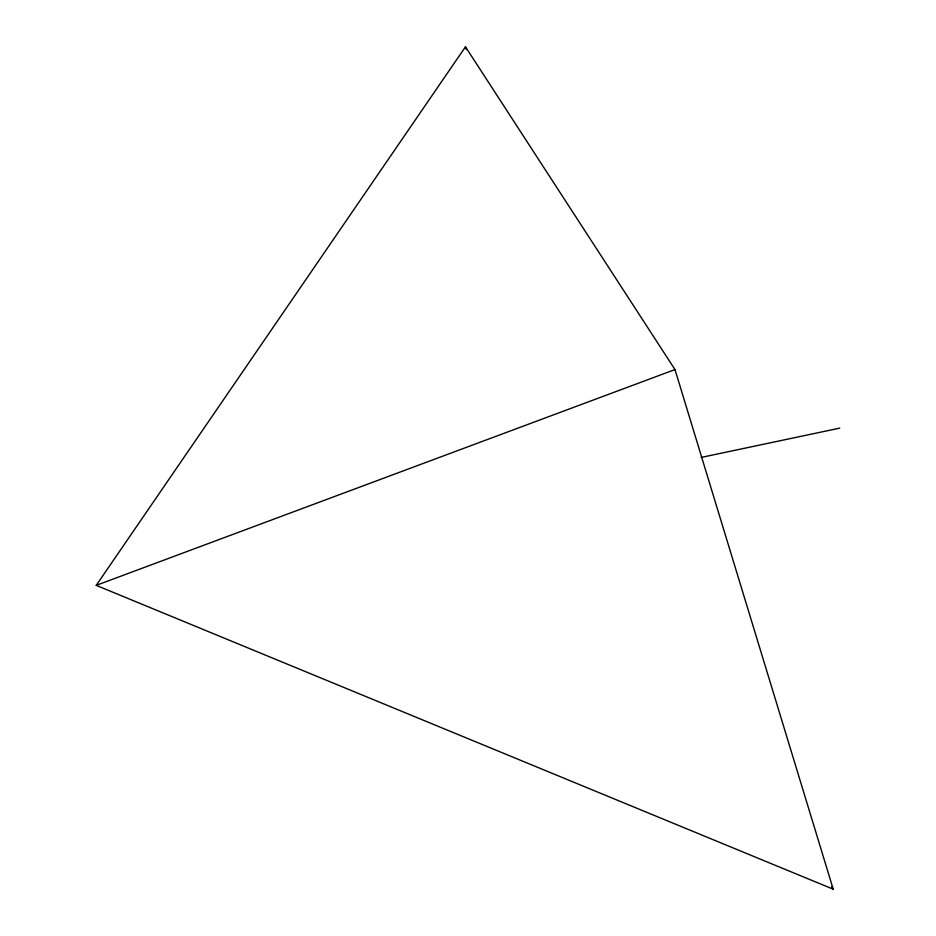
<?xml version="1.0" encoding="UTF-8"?>
<svg xmlns="http://www.w3.org/2000/svg" width="936" height="936" viewBox="0 0 936 936"><rect width="100%" height="100%" fill="white"/><g stroke="black" fill="none" stroke-linecap="round" stroke-linejoin="round"><path stroke-width="1.4" d="M96.232 585.363L465.461 46.8L674.985 369.568L833.227 889.2L96.232 585.363L674.985 369.568M701.064 457.458L839.767 428.126M831.636 886.755L833.227 889.2M465.461 46.8L466.303 49.596"/></g></svg>
